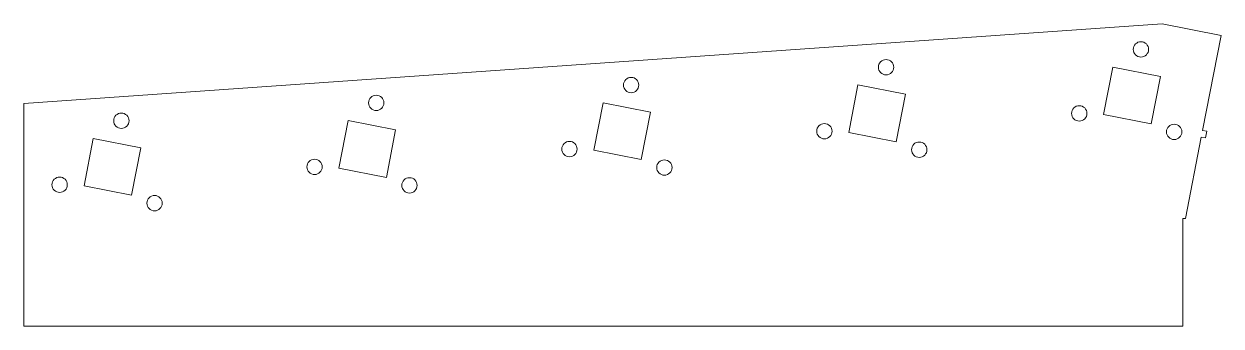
# Model space of a CAD drawing. Header units: millimetres. Extents: x 0 to 867, y 0 to 219.
import ezdxf

# ---------------------------------------------------------------- set-up
doc = ezdxf.new("R2010")
doc.units = ezdxf.units.MM
doc.layers.add('IV_INTERIOR_PROFILES', color=7, linetype='Continuous', lineweight=5)
doc.layers.add('IV_OUTER_PROFILE', color=7, linetype='Continuous', lineweight=5)

msp = doc.modelspace()

# ---------------------------------------------------------------- linework, layer by layer
at = {"layer": 'IV_INTERIOR_PROFILES'}
for p, q in [((781.71, 153.02), (788.39, 187.38)), ((788.39, 187.38), (822.75, 180.7)), ((597.16, 140.12), (603.84, 174.47)), ((603.84, 174.47), (638.2, 167.79)), ((822.75, 180.7), (816.07, 146.34)), ((638.2, 167.79), (631.52, 133.44)), ((412.61, 127.21), (419.29, 161.57)), ((419.29, 161.57), (453.65, 154.89)), ((228.06, 114.31), (234.74, 148.66)), ((234.74, 148.66), (269.1, 141.98)), ((453.65, 154.89), (446.97, 120.53)), ((816.07, 146.34), (781.71, 153.02)), ((269.1, 141.98), (262.42, 107.63)), ((631.52, 133.44), (597.16, 140.12)), ((43.51, 101.4), (50.19, 135.76)), ((50.19, 135.76), (84.55, 129.08)), ((84.55, 129.08), (77.87, 94.72)), ((446.97, 120.53), (412.61, 127.21)), ((262.42, 107.63), (228.06, 114.31)), ((77.87, 94.72), (43.51, 101.4))]:
    msp.add_line(p, q, dxfattribs=at)
for centre in [(808.72, 200.24), (624.17, 187.33), (439.62, 174.43), (255.07, 161.52), (764.06, 153.91), (70.52, 148.62), (579.51, 141), (832.77, 140.55), (394.96, 128.1), (648.22, 127.64), (210.41, 115.19), (463.67, 114.74), (25.86, 102.29), (279.12, 101.83), (94.57, 88.93)]:
    msp.add_circle(centre, 5.55, dxfattribs=at)
at = {"layer": 'IV_OUTER_PROFILE'}
for p, q in [((0, 161.02), (824.08, 218.64)), ((824.08, 218.64), (866.71, 210.36)), ((866.71, 210.36), (853.36, 141.64)), ((0, 161.02), (0, 0)), ((853.36, 141.64), (856.3, 141.07)), ((856.3, 141.07), (855.35, 136.16)), ((852.4, 136.73), (840.97, 77.94)), ((855.35, 136.16), (852.4, 136.73)), ((839, 77.94), (839, 0)), ((839, 77.94), (840.97, 77.94)), ((0, 0), (839, 0))]:
    msp.add_line(p, q, dxfattribs=at)

doc.saveas('drawing.dxf')
